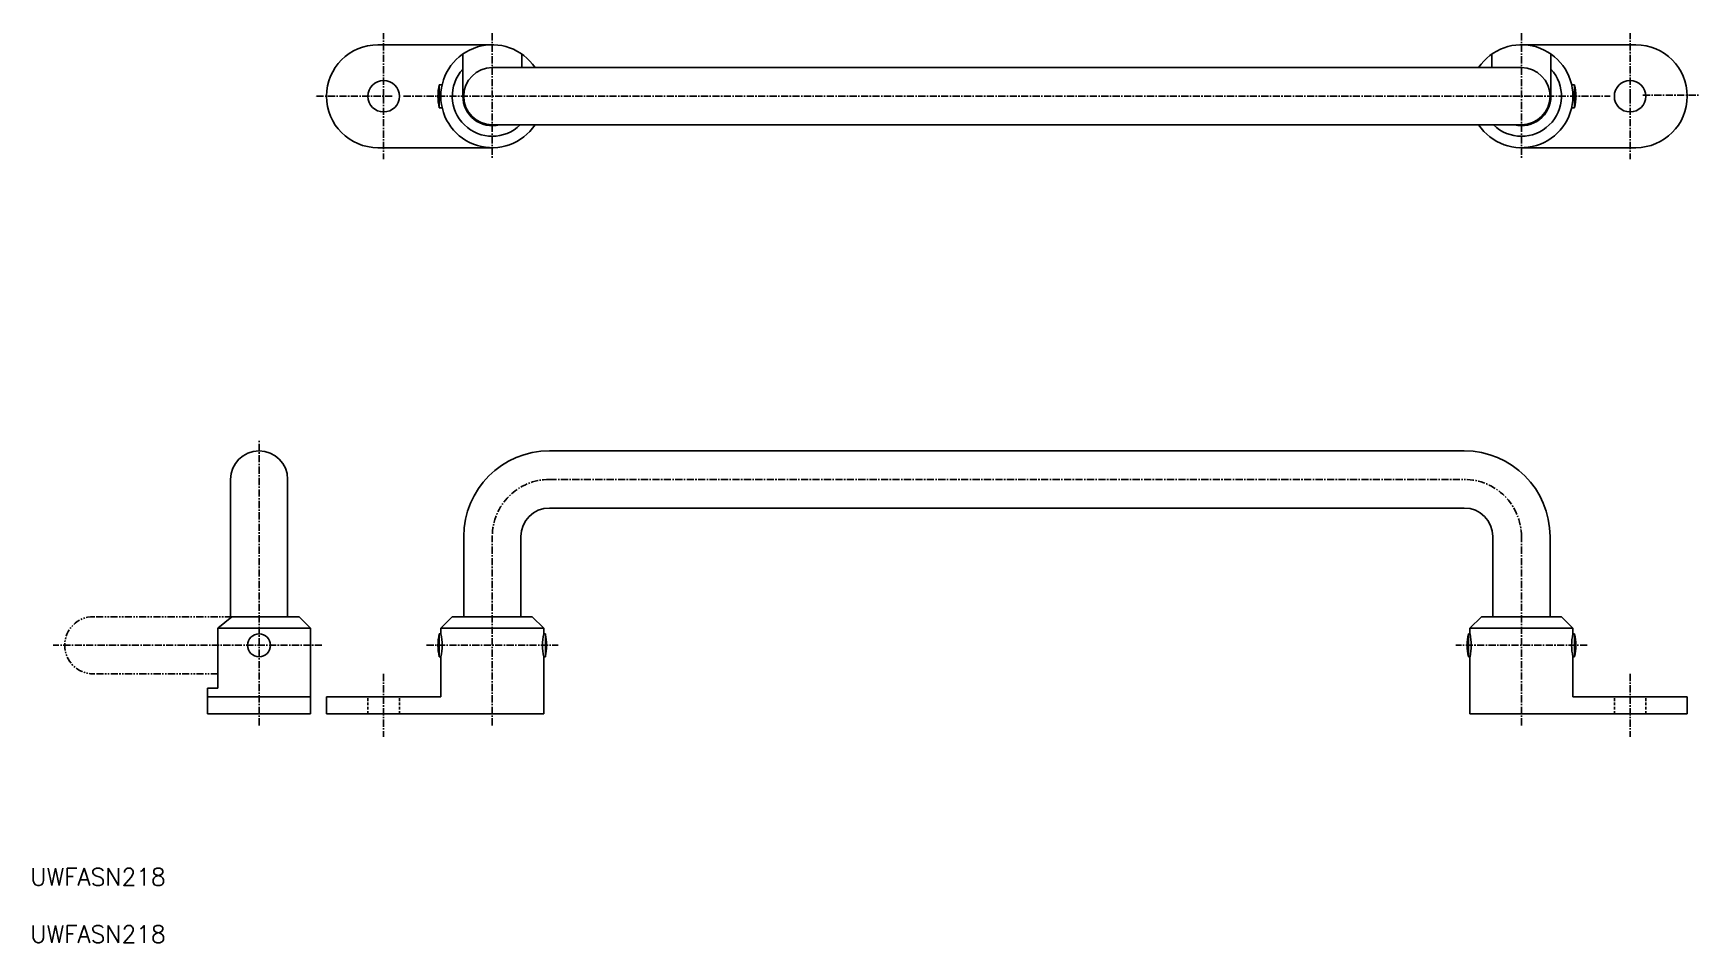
# Model space of a CAD drawing. Extents: x 11 to 302, y 10 to 169.
import ezdxf

# ---------------------------------------------------------------- set-up
doc = ezdxf.new("R2010")
doc.units = 0
for name, pattern in [('CENTER', [2, 1.25, -0.25, 0.25, -0.25]), ('DASHED', [0.75, 0.5, -0.25]), ('PHANTOM', [2.5, 1.25, -0.25, 0.25, -0.25, 0.25, -0.25])]:
    doc.linetypes.add(name, pattern=pattern)
doc.layers.get('0').update_dxf_attribs({"linetype": 'CONTINUOUS'})
doc.layers.add('CENTER', color=1, linetype='CENTER')
doc.styles.get("Standard").update_dxf_attribs({"font": 'txt.shx'})

msp = doc.modelspace()

# ---------------------------------------------------------------- linework, layer by layer
at = {"color": 7, "linetype": 'CONTINUOUS'}
for p, q in [((90.79, 167), (70.79, 167)), ((270.79, 167), (290.79, 167)), ((85.64, 158), (85.64, 165.38)), ((95.94, 163), (95.94, 165.38)), ((265.64, 163), (265.64, 165.38)), ((275.94, 158), (275.94, 165.38)), ((90.79, 163), (270.79, 163)), ((82.02, 160), (81.52, 160)), ((81.52, 160), (81.52, 156)), ((279.57, 160), (280.07, 160)), ((280.07, 160), (280.07, 156)), ((82.02, 156), (81.52, 156)), ((279.57, 156), (280.07, 156)), ((270.79, 153), (90.79, 153)), ((90.79, 149), (70.79, 149)), ((270.79, 149), (290.79, 149)), ((100.79, 96), (260.79, 96)), ((45, 66.79), (45, 91)), ((55, 67), (55, 91)), ((260.79, 86), (100.79, 86)), ((85.79, 67), (85.79, 81)), ((95.79, 67), (95.79, 81)), ((265.79, 67), (265.79, 81)), ((275.79, 67), (275.79, 81)), ((45.26, 67), (42.8, 65)), ((57, 67), (45.26, 67)), ((57, 67), (59, 65)), ((83.79, 67), (81.79, 65)), ((83.79, 67), (97.79, 67)), ((97.79, 67), (99.79, 65)), ((263.79, 67), (261.79, 65)), ((277.79, 67), (263.79, 67)), ((277.79, 67), (279.79, 65)), ((59, 65), (42.8, 65)), ((42.8, 65), (42.8, 54.5)), ((59, 65), (59, 50)), ((81.79, 64), (81.79, 65)), ((99.79, 65), (81.79, 65)), ((99.79, 64), (99.79, 65)), ((261.79, 64), (261.79, 65)), ((261.79, 65), (279.79, 65)), ((279.79, 64), (279.79, 65)), ((81.52, 64), (81.52, 60)), ((81.79, 64), (81.52, 64)), ((99.79, 64), (100.07, 64)), ((100.07, 64), (100.07, 60)), ((261.52, 64), (261.52, 60)), ((261.79, 64), (261.52, 64)), ((279.79, 64), (280.07, 64)), ((280.07, 64), (280.07, 60)), ((81.79, 60), (81.52, 60)), ((81.79, 53), (81.79, 60)), ((99.79, 60), (100.07, 60)), ((99.79, 50), (99.79, 60)), ((261.79, 60), (261.52, 60)), ((261.79, 50), (261.79, 60)), ((279.79, 60), (280.07, 60)), ((279.79, 53), (279.79, 60)), ((42.8, 54.5), (41, 54.5)), ((41, 54.5), (41, 50)), ((59, 53), (41, 53)), ((61.79, 53), (61.79, 50)), ((81.79, 53), (61.79, 53)), ((279.79, 53), (299.79, 53)), ((299.79, 50), (299.79, 53)), ((59, 50), (41, 50)), ((81.79, 50), (61.79, 50)), ((81.79, 50), (99.79, 50)), ((279.79, 50), (261.79, 50)), ((279.79, 50), (299.79, 50))]:
    msp.add_line(p, q, dxfattribs=at)
at = {"color": 3, "linetype": 'PHANTOM'}
for p, q in [((45.26, 67), (21, 67)), ((42.8, 57), (21, 57))]:
    msp.add_line(p, q, dxfattribs=at)
at = {"color": 3, "linetype": 'DASHED'}
for p, q in [((69.04, 50), (69.04, 53)), ((74.54, 50), (74.54, 53)), ((287.04, 50), (287.04, 53)), ((292.54, 50), (292.54, 53))]:
    msp.add_line(p, q, dxfattribs=at)
at = {"color": 7, "linetype": 'CONTINUOUS'}
for centre, radius in [((71.79, 158), 2.75), ((289.79, 158), 2.75), ((50, 62), 2)]:
    msp.add_circle(centre, radius, dxfattribs=at)
for centre, radius, start, end in [((70.79, 158), 9, 90, 270), ((90.79, 158), 9, 33.749, 326.251), ((270.79, 158), 9, 213.749, 146.251), ((290.79, 158), 9, 270, 90), ((90.79, 158), 7, 137.3676, 314.4153), ((90.79, 158), 5, 90, 270), ((270.79, 158), 7, 225.5847, 42.6324), ((270.79, 158), 5, 270, 90), ((90.29, 158), 9, 167.1604, 192.8396), ((90.79, 158), 5.15, 180, 283.8624), ((270.79, 158), 5.15, 256.1376, 360), ((271.29, 158), 9, 347.1604, 12.8396), ((50, 91), 5, 0, 180), ((100.79, 81), 15, 90, 180), ((260.79, 81), 15, 0, 90), ((100.79, 81), 5, 90, 180), ((260.79, 81), 5, 0, 90), ((90.29, 62), 9, 167.1604, 192.8396), ((73.02, 62), 9, 347.1604, 12.8396), ((108.57, 62), 9, 167.1604, 192.8396), ((91.29, 62), 9, 347.1604, 12.8396), ((270.29, 62), 9, 167.1604, 192.8396), ((253.02, 62), 9, 347.1604, 12.8396), ((288.57, 62), 9, 167.1604, 192.8396), ((271.29, 62), 9, 347.1604, 12.8396)]:
    msp.add_arc(centre, radius, start, end, dxfattribs=at)
at = {"color": 3, "linetype": 'PHANTOM'}
msp.add_arc((21, 62), 5, 90, 270, dxfattribs=at)
at = {"layer": 'CENTER', "color": 1, "linetype": 'CENTER'}
for p, q in [((71.79, 158), (71.79, 169)), ((90.79, 169), (90.79, 147)), ((270.79, 169), (270.79, 147)), ((289.79, 158), (289.79, 169)), ((73.29, 158), (59.79, 158)), ((71.79, 158), (71.79, 147)), ((75.29, 158), (286.29, 158)), ((289.79, 158), (289.79, 147)), ((292.03, 158.16), (301.79, 158.16)), ((50, 48), (50, 98)), ((100.79, 91), (260.79, 91)), ((90.79, 48), (90.79, 81)), ((270.79, 48), (270.79, 81)), ((61, 62), (14, 62)), ((79.29, 62), (102.29, 62)), ((282.29, 62), (259.29, 62)), ((71.79, 57), (71.79, 46)), ((289.79, 57), (289.79, 46))]:
    msp.add_line(p, q, dxfattribs=at)
for centre, start, end in [((100.79, 81), 90, 180), ((260.79, 81), 0, 90)]:
    msp.add_arc(centre, 10, start, end, dxfattribs=at)

# ---------------------------------------------------------------- texts
at = {"color": 7, "linetype": 'CONTINUOUS'}
for p in [(10, 20), (10, 10)]:
    msp.add_text('UWFASN218', height=3, dxfattribs=at).set_placement(p)

doc.saveas('drawing.dxf')
